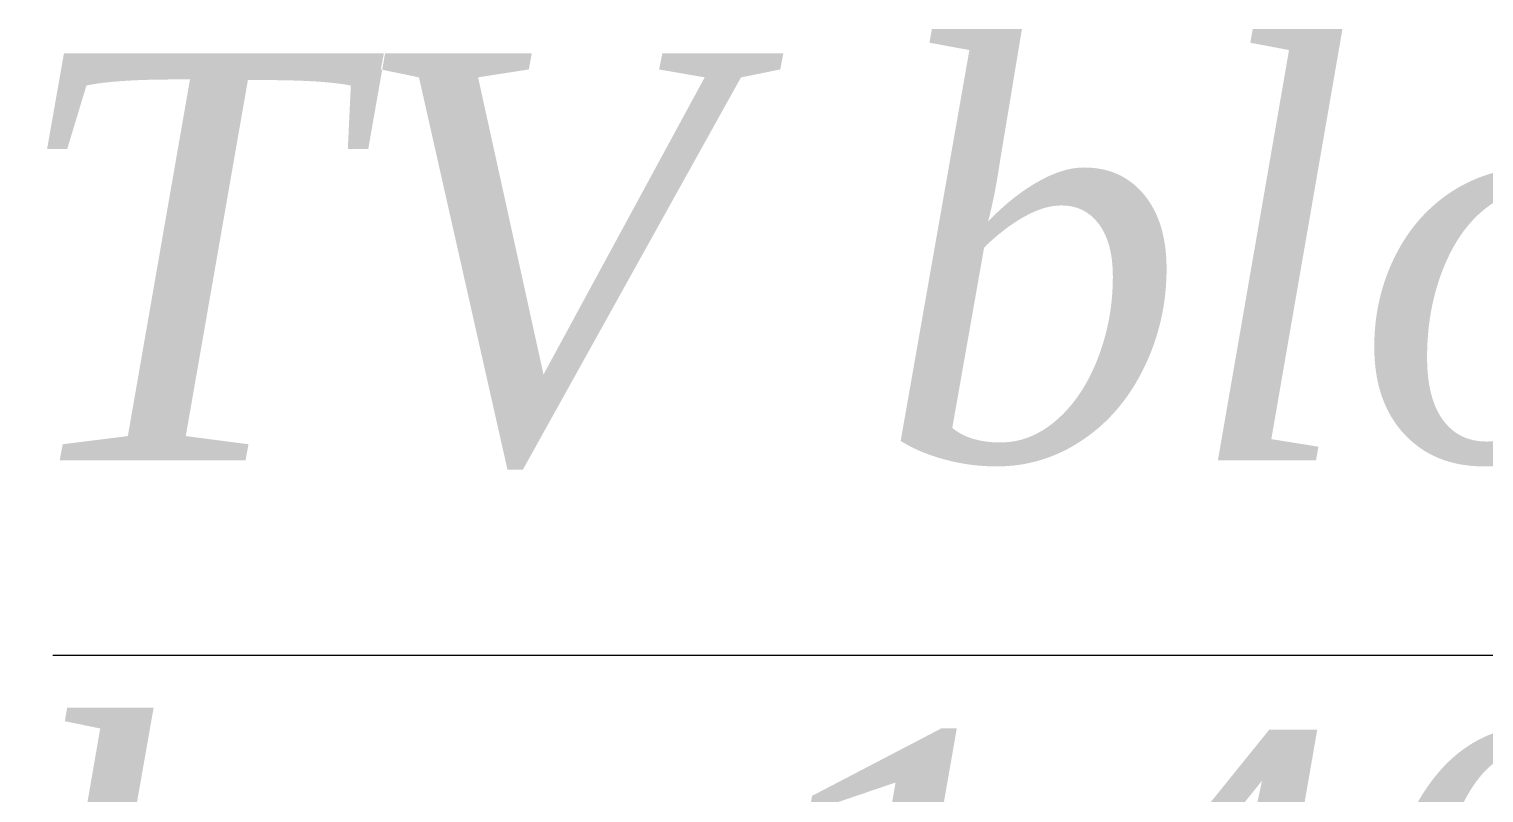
# Model space of a CAD drawing. Header units: millimetres. Extents: x 1680 to 166026, y 35966 to 91121.
# Drawn here: x 156748 to 157272, y 63112 to 63387 of the extents above; entities that cross this region are included whole.
import ezdxf

# ---------------------------------------------------------------- set-up
doc = ezdxf.new("R2010")
doc.units = ezdxf.units.MM
doc.styles.get("Standard").update_dxf_attribs({"font": 'arial.ttf'})
doc.styles.add('style1', font='arial.ttf')
doc.dimstyles.get("Standard").update_dxf_attribs({"dimtxt": 0.18, "dimasz": 0.18, "dimexe": 0.18, "dimexo": 0.0625, "dimgap": 0.09, "dimtad": 0, "dimtih": 1, "dimtoh": 1, "dimdec": 4, "dimzin": 0, "dimdsep": 46, "dimtxsty": 'Standard', "dimcen": 0.09, "dimadec": 0, "dimazin": 0, "dimtfac": 1, "dimtdec": 4, "dimtofl": 0, "dimtmove": 0, "dimatfit": 3, "dimfxl": 1, "dimtolj": 1, "dimtzin": 0, "dimarcsym": 0})

msp = doc.modelspace()

# ---------------------------------------------------------------- texts
at = {"insert": (156740.3, 63377.95), "char_height": 146.41, "width": 58637.2789, "attachment_point": 1}
msp.add_mtext('{\\fTimes New Roman|b0|i1|c0|p18;\\C0;TV blok\\P\\fTimes New Roman|b0|i1|c204|p18;h=\\fTimes New Roman|b0|i1|c238|p18;14\\fTimes New Roman|b0|i1|c0|p18;00mm}', dxfattribs=at)

# ---------------------------------------------------------------- leaders
at = {"color": 2, "lineweight": 13}
msp.add_leader([(158247.95, 62338.73), (157772.82, 63161.37), (156756.78, 63161.37)], dimstyle='Standard', override={"dimscale": 100, "dimtxt": 2.5, "dimasz": 2, "dimexe": 1.25, "dimexo": 0.625, "dimgap": 0.625, "dimtad": 0, "dimzin": 8, "dimdsep": 44, "dimtxsty": 'style1', "dimcen": 2.5, "dimdle": 1.25, "dimclrd": 1, "dimclre": 251, "dimaunit": 1, "dimadec": 3, "dimtix": 0, "dimtofl": 1, "dimtmove": 1, "dimatfit": 3, "dimfxl": 1.25, "dimtolj": 0, "dimtzin": 8, "dimlwd": 5, "dimlwe": 5}, dxfattribs=at)

doc.saveas('drawing.dxf')
